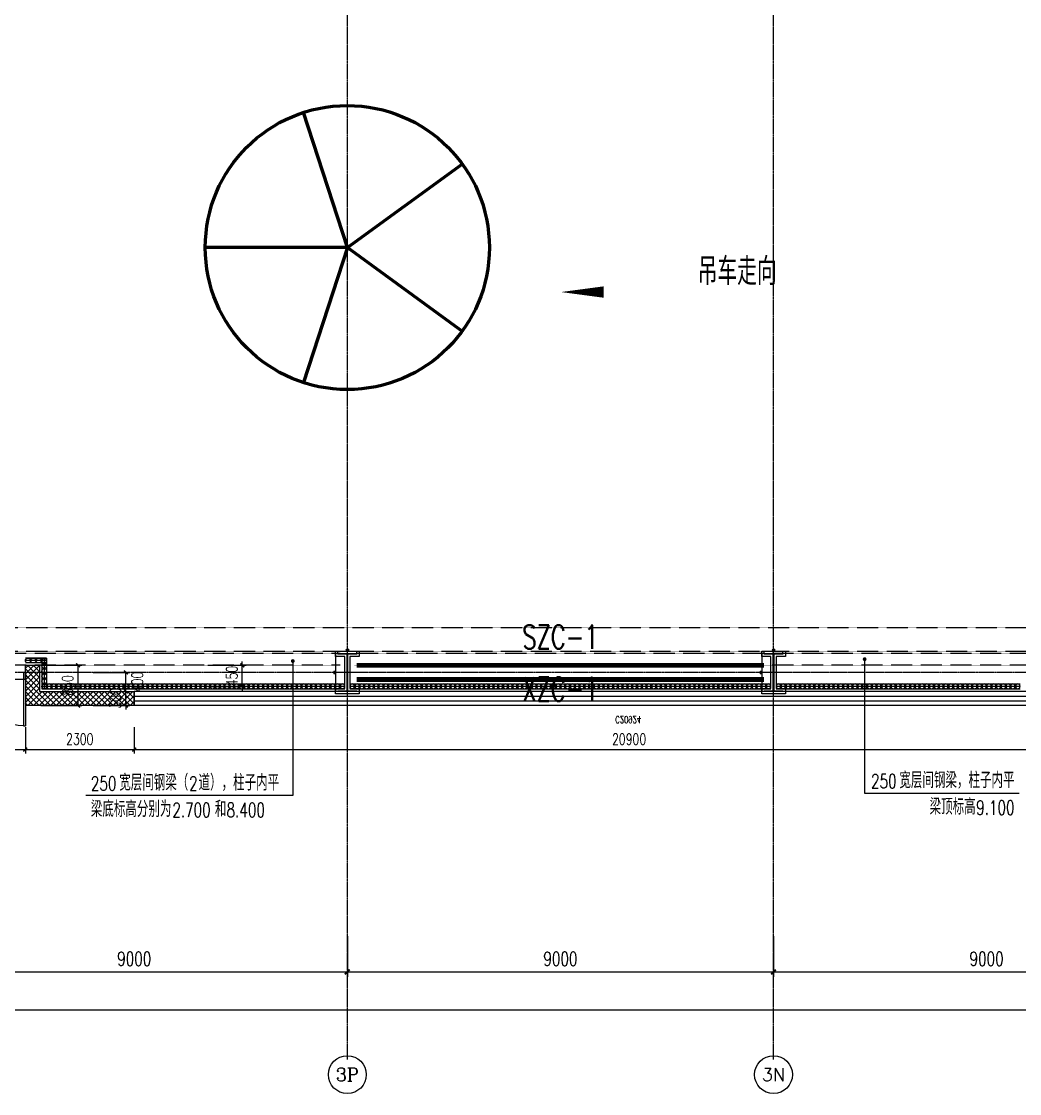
# Model space of a CAD drawing. Extents: x -954573 to 446329, y 489853 to 1226784.
# Drawn here: x -252736 to -231658, y 540024 to 562671 of the extents above; entities that cross this region are included whole.
import ezdxf
from ezdxf.enums import TextEntityAlignment as Align

# ---------------------------------------------------------------- set-up
doc = ezdxf.new("R2010")
doc.units = 0
doc.header["$LTSCALE"] = 10
doc.header["$MEASUREMENT"] = 0
for name, pattern in [('10平面$0$CENTER', [2, 1.25, -0.25, 0.25, -0.25]), ('10平面$0$DOTE', [2.4200000000000004, 2, -0.2, 0.02, -0.2]), ('10平面$1$DASH', [0.35, 0.25, -0.1])]:
    doc.linetypes.add(name, pattern=pattern)
doc.layers.get('Defpoints').update_dxf_attribs({"color": 210})
for name, color, linetype in [('10平面$0$10平面$0$WINDOW', 8, 'Continuous'), ('10平面$0$A-AXIS-D', 8, 'Continuous'), ('10平面$0$A-AXIS-DOTE', 8, '10平面$0$DOTE'), ('10平面$0$A-AXIS-DP', 8, 'Continuous'), ('10平面$0$A-AXIS-SYMB', 8, 'Continuous'), ('10平面$0$A-HATCH-2', 8, 'Continuous'), ('10平面$0$A-HRAIL', 8, 'Continuous'), ('10平面$0$A-LIN-V', 8, 'Continuous'), ('10平面$0$A-SFCE', 8, 'Continuous'), ('10平面$0$A-WINDOW', 8, 'Continuous'), ('10平面$0$AS-COLN', 8, 'Continuous'), ('10平面$0$AS-WALL', 8, 'Continuous'), ('10平面$0$DIM_SYMB', 8, 'Continuous'), ('10平面$0$PUB_HATCH', 8, 'Continuous'), ('10平面$0$PUB_TEXT', 8, 'Continuous'), ('10平面$0$建-窗', 8, 'Continuous'), ('10平面$0$建-箭头', 8, 'Continuous'), ('10平面$0$建-门窗编号', 8, 'Continuous'), ('A-LIN-V', 9, 'Continuous')]:
    doc.layers.add(name, color=color, linetype=linetype)
doc.layers.add('10平面$0$THIN', color=7, linetype='Continuous', lineweight=0)
doc.layers.add('10平面$0$柱间支撑', color=6, linetype='10平面$0$CENTER', lineweight=0)
doc.styles.add('10平面$0$_TCH_AXIS', font='COMPLEX', dxfattribs={"bigfont": 'GBCBIG'})
doc.styles.add('10平面$0$_TCH_DIM', font='SIMPLEX', dxfattribs={"bigfont": 'GBCBIG'})
doc.styles.add('10平面$0$_TCH_DIM_T3', font='SIMPLEX', dxfattribs={"width": 0.7058823529411765, "bigfont": 'GBCBIG'})
doc.styles.add('10平面$0$A-STANDARD', font='SIMPLEX', dxfattribs={"bigfont": 'GBCBIG'})
doc.styles.add('10平面$0$A-WIN-LABEL', font='SIMPLEX', dxfattribs={"bigfont": 'GBCBIG'})
doc.styles.add('10平面$0$TSSD_Rein', font='tj-romans1.shx', dxfattribs={"width": 0.7, "bigfont": 'tj-hztxt.shx'})
doc.dimstyles.new('10平面$0$_TCH_ARCH&&10', dxfattribs={"dimtxt": 29.75, "dimasz": 10, "dimexe": 10, "dimexo": 10, "dimgap": 12.625, "dimtad": 1, "dimdec": 0, "dimzin": 0, "dimdsep": 46, "dimtxsty": '10平面$0$_TCH_DIM_T3', "dimblk": '10平面$0$_ArchTick', "dimcen": 0.09, "dimclrt": 7, "dimazin": 2, "dimtfac": 1, "dimtdec": 0, "dimtix": 1, "dimtmove": 2, "dimatfit": 3, "dimfxl": 0, "dimtolj": 1, "dimtzin": 0, "dimarcsym": 0})
doc.dimstyles.new('10平面$0$_TCH_ARCH&&100', dxfattribs={"dimtxt": 297.5, "dimasz": 100, "dimexe": 100, "dimexo": 100, "dimgap": 126.25, "dimtad": 1, "dimdec": 0, "dimzin": 0, "dimdsep": 46, "dimtxsty": '10平面$0$_TCH_DIM_T3', "dimblk": '10平面$0$_ArchTick', "dimcen": 0.09, "dimclrt": 7, "dimazin": 2, "dimtfac": 1, "dimtdec": 0, "dimtix": 1, "dimtmove": 2, "dimatfit": 3, "dimfxl": 0, "dimtolj": 1, "dimtzin": 0, "dimarcsym": 0})
doc.dimstyles.new('10平面$0$_TCH_ARCH&&80', dxfattribs={"dimtxt": 238, "dimasz": 80, "dimexe": 80, "dimexo": 80, "dimgap": 101, "dimtad": 1, "dimdec": 0, "dimzin": 0, "dimdsep": 46, "dimtxsty": '10平面$0$_TCH_DIM_T3', "dimblk": '10平面$0$_ArchTick', "dimcen": 0.09, "dimclrt": 7, "dimazin": 2, "dimtfac": 1, "dimtdec": 0, "dimtix": 1, "dimtmove": 2, "dimatfit": 3, "dimfxl": 0, "dimtolj": 1, "dimtzin": 0, "dimarcsym": 0})
pattern_1 = [(45, (60, 0), (-60.000060993344, 60.000060993344), []), (135, (60, 0), (-60.000060993344, -60.00006099334399), [])]

# ---------------------------------------------------------------- blocks, each defined once
blk = doc.blocks.new('10平面$0$_ArchTick')
at = {"color": 0, "linetype": 'ByBlock', "const_width": 0.4}
blk.add_lwpolyline([(-0.5, -0.5), (0.5, 0.5)], dxfattribs=at)
blk = doc.blocks.new('*D2947')
at = {"layer": '10平面$0$A-AXIS-D', "color": 0, "lineweight": -2}
for p, q in [((-34117.7996747315, -261469.7757808869), (-34117.7996747315, -262327.7851393601)), ((-25117.79967473133, -261469.7757808869), (-25117.79967473133, -262327.7851393601)), ((-34117.7996747315, -262227.7851393601), (-25117.79967473133, -262227.7851393601))]:
    blk.add_line(p, q, dxfattribs=at)
at = {"layer": 'Defpoints', "color": 0}
for p in [(-34117.7996747315, -261369.7757808869), (-25117.79967473133, -261369.7757808869), (-25117.79967473133, -262227.7851393601)]:
    blk.add_point(p, dxfattribs=at)
at = {"layer": '10平面$0$A-AXIS-D', "color": 0, "lineweight": -2, "xscale": 100, "yscale": 100, "zscale": 100, "rotation": 180}
blk.add_blockref('10平面$0$_ArchTick', (-34117.7996747315, -262227.7851393601), dxfattribs=at)
at = {"layer": '10平面$0$A-AXIS-D', "color": 0, "lineweight": -2, "xscale": 100, "yscale": 100, "zscale": 100}
blk.add_blockref('10平面$0$_ArchTick', (-25117.79967473133, -262227.7851393601), dxfattribs=at)
at = {"layer": '10平面$0$A-AXIS-D', "color": 7, "insert": (-29617.79967473142, -261952.7851393601), "char_height": 297.5, "attachment_point": 5, "style": '10平面$0$_TCH_DIM_T3'}
blk.add_mtext('\\A1;9000', dxfattribs=at)
blk = doc.blocks.new('*D2948')
at = {"layer": '10平面$0$A-AXIS-D', "color": 0, "lineweight": -2}
for p, q in [((-25117.79967473133, -261469.7757808869), (-25117.79967473133, -262327.7851393601)), ((-16117.79967473136, -261469.7757808869), (-16117.79967473136, -262327.7851393601)), ((-25117.79967473133, -262227.7851393601), (-16117.79967473136, -262227.7851393601))]:
    blk.add_line(p, q, dxfattribs=at)
at = {"layer": 'Defpoints', "color": 0}
for p in [(-25117.79967473133, -261369.7757808869), (-16117.79967473136, -261369.7757808869), (-16117.79967473136, -262227.7851393601)]:
    blk.add_point(p, dxfattribs=at)
at = {"layer": '10平面$0$A-AXIS-D', "color": 0, "lineweight": -2, "xscale": 100, "yscale": 100, "zscale": 100, "rotation": 180}
blk.add_blockref('10平面$0$_ArchTick', (-25117.79967473133, -262227.7851393601), dxfattribs=at)
at = {"layer": '10平面$0$A-AXIS-D', "color": 0, "lineweight": -2, "xscale": 100, "yscale": 100, "zscale": 100}
blk.add_blockref('10平面$0$_ArchTick', (-16117.79967473136, -262227.7851393601), dxfattribs=at)
at = {"layer": '10平面$0$A-AXIS-D', "color": 7, "insert": (-20617.79967473134, -261952.7851393601), "char_height": 297.5, "attachment_point": 5, "style": '10平面$0$_TCH_DIM_T3'}
blk.add_mtext('\\A1;9000', dxfattribs=at)
blk = doc.blocks.new('*D2949')
at = {"layer": '10平面$0$A-AXIS-D', "color": 0, "lineweight": -2}
for p, q in [((-16117.79967473136, -261469.7757808869), (-16117.79967473136, -262327.7851393601)), ((-7117.79967473133, -261469.7757808869), (-7117.79967473133, -262327.7851393601)), ((-16117.79967473136, -262227.7851393601), (-7117.79967473133, -262227.7851393601))]:
    blk.add_line(p, q, dxfattribs=at)
at = {"layer": 'Defpoints', "color": 0}
for p in [(-16117.79967473136, -261369.7757808869), (-7117.79967473133, -261369.7757808869), (-7117.79967473133, -262227.7851393601)]:
    blk.add_point(p, dxfattribs=at)
at = {"layer": '10平面$0$A-AXIS-D', "color": 0, "lineweight": -2, "xscale": 100, "yscale": 100, "zscale": 100, "rotation": 180}
blk.add_blockref('10平面$0$_ArchTick', (-16117.79967473136, -262227.7851393601), dxfattribs=at)
at = {"layer": '10平面$0$A-AXIS-D', "color": 0, "lineweight": -2, "xscale": 100, "yscale": 100, "zscale": 100}
blk.add_blockref('10平面$0$_ArchTick', (-7117.79967473133, -262227.7851393601), dxfattribs=at)
at = {"layer": '10平面$0$A-AXIS-D', "color": 7, "insert": (-11617.79967473134, -261952.7851393601), "char_height": 297.5, "attachment_point": 5, "style": '10平面$0$_TCH_DIM_T3'}
blk.add_mtext('\\A1;9000', dxfattribs=at)
blk = doc.blocks.new('*D3086')
at = {"layer": '10平面$0$A-AXIS-D', "color": 0, "lineweight": -2}
for p, q in [((-93017.79967501259, -261569.7757808869), (-93017.79967501259, -263127.7851393601)), ((92682.2003173939, -261569.7757808869), (92682.2003173939, -263127.7851393601)), ((-93017.79967501259, -263027.7851393601), (92682.2003173939, -263027.7851393601))]:
    blk.add_line(p, q, dxfattribs=at)
at = {"layer": 'Defpoints', "color": 0}
for p in [(-93017.79967501259, -261469.7757808869), (92682.2003173939, -261469.7757808869), (92682.2003173939, -263027.7851393601)]:
    blk.add_point(p, dxfattribs=at)
at = {"layer": '10平面$0$A-AXIS-D', "color": 0, "lineweight": -2, "xscale": 100, "yscale": 100, "zscale": 100, "rotation": 180}
blk.add_blockref('10平面$0$_ArchTick', (-93017.79967501259, -263027.7851393601), dxfattribs=at)
at = {"layer": '10平面$0$A-AXIS-D', "color": 0, "lineweight": -2, "xscale": 100, "yscale": 100, "zscale": 100}
blk.add_blockref('10平面$0$_ArchTick', (92682.2003173939, -263027.7851393601), dxfattribs=at)
at = {"layer": '10平面$0$A-AXIS-D', "color": 7, "insert": (-167.7996788093442, -262752.7851393601), "char_height": 297.5, "attachment_point": 5, "style": '10平面$0$_TCH_DIM_T3'}
blk.add_mtext('\\A1;185700', dxfattribs=at)
blk = doc.blocks.new('10平面$0$WINDOW2DLIB$DYNSTYLE$00000005')
at = {"color": 0}
for points in [[(-0.4999999999999964, 0.5000000000000142), (-0.4999999999999964, -0.4999999999999858)], [(-0.4999999999999964, 0.5000000000000142), (0.5000000000000036, 0.5000000000000142)], [(0.5000000000000036, -0.4999999999999858), (0.5000000000000036, 0.5000000000000142)], [(0.5000000000000036, 0.1666666666666714), (-0.4999999999999964, 0.1666666666666714)], [(0.5000000000000036, -0.1666666666666572), (-0.4999999999999964, -0.1666666666666572)], [(-0.4999999999999964, -0.4999999999999858), (0.5000000000000036, -0.4999999999999858)]]:
    blk.add_lwpolyline(points, dxfattribs=at)
blk = doc.blocks.new('10平面$0$DOOR2DLIB$SYSLIB$00000123')
at = {"color": 0}
for p, q in [((0.4750000000000032, -0.001447885298549778), (0.4750000000000032, 0.7521225008925327)), ((0.4750000000000032, 0.7521225008925327), (0.5000000000000036, 0.7521225008925363)), ((0.5000000000000036, -0.001447885298549778), (0.5000000000000036, 0.7521225008925363)), ((-0.4999999999999982, -3.552713678800501e-15), (-0.5, 0.252035990386009)), ((-0.4750000000000014, 0.252035990386009), (-0.5, 0.252035990386009)), ((-0.4749999999999996, -3.552713678800501e-15), (-0.4750000000000014, 0.252035990386009)), ((-0.4749999999999996, -3.552713678800501e-15), (-0.4999999999999947, -3.552713678800501e-15)), ((0.4750000000000032, -0.001447885298549778), (0.4999999999999929, -0.001447885298549778))]:
    blk.add_line(p, q, dxfattribs=at)
for centre, radius, start, end in [((0.5046168020419071, -0.001920809357812914), 0.7546247204382253, 92.24926861260724, 179.7237749158362), ((-0.5007908120542499, 0.002572563917482285), 0.2507930763238999, 359.7898704778746, 84.09743784757413)]:
    blk.add_arc(centre, radius, start, end, dxfattribs=at)
blk = doc.blocks.new('10平面$0$42343243')
at = {"layer": '10平面$0$PUB_HATCH'}
h = blk.add_hatch(dxfattribs=at)
h.set_pattern_fill('多孔材料', color=256, scale=30, style=0)
h.set_pattern_definition(pattern_1)
h.paths.add_polyline_path([(-252354.184572607, 1222869.999996479), (-250354.1845319408, 1222869.999996461), (-250354.1845319381, 1223169.999996462), (-252654.1845725779, 1223169.999996482)])
h = blk.add_hatch(dxfattribs=at)
h.set_pattern_fill('多孔材料', color=256, scale=30, style=0)
h.set_pattern_definition(pattern_1)
h.paths.add_polyline_path([(-252654.1845728225, 1222620.000000538), (-252354.1845728516, 1222320.000000532), (-252354.184572607, 1222869.999996479), (-252654.1845725779, 1223169.999996482)])
h = blk.add_hatch(dxfattribs=at)
h.set_pattern_fill('多孔材料', color=256, scale=30, style=0)
h.set_pattern_definition(pattern_1)
h.paths.add_polyline_path([(-252654.1845728225, 1222620.000000538), (-252654.1845728733, 1222320.000000554), (-252354.1845728516, 1222320.000000532)])
at = {"layer": '10平面$0$10平面$0$WINDOW'}
blk.add_line((-252654.184572837, 1222620.000000537), (-254154.184572837, 1222620.000000538), dxfattribs=at)
at = {"layer": '10平面$0$AS-WALL'}
for p, q in [((-250354.1845319381, 1223169.999996462), (-252654.1845725779, 1223169.999996482)), ((-252654.1845728225, 1222620.000000538), (-252654.1845725779, 1223169.999996482)), ((-250354.1845319408, 1222869.999996461), (-250354.1845319381, 1223169.999996462)), ((-252354.184572607, 1222869.999996479), (-250354.1845319408, 1222869.999996461)), ((-252354.1845728516, 1222320.000000532), (-252354.184572607, 1222869.999996479)), ((-252654.1845728225, 1222620.000000538), (-252654.1845728733, 1222320.000000554)), ((-252654.1845728733, 1222320.000000554), (-252354.1845728516, 1222320.000000532))]:
    blk.add_line(p, q, dxfattribs=at)
at = {"layer": '10平面$0$10平面$0$WINDOW', "xscale": -1500, "yscale": -1500, "zscale": 300, "rotation": 179.9999999999555}
blk.add_blockref('10平面$0$DOOR2DLIB$SYSLIB$00000123', (-253404.1845728371, 1222470.000000538), dxfattribs=at)
at = {"layer": '10平面$0$建-窗'}
ref = blk.add_blockref('10平面$0$WINDOW2DLIB$DYNSTYLE$00000005', (-239904.1845319297, 1223019.999996368), dxfattribs=dict(at, xscale=-20900, yscale=-300, zscale=300, rotation=359.9999999994902))
ref.add_attrib('A', 'C20924', (-240194.1845319295, 1223392.83485596), dxfattribs={"layer": '10平面$0$建-门窗编号', "height": 148.75, "style": '10平面$0$A-WIN-LABEL', "width": 0.7058823529411765})
blk = doc.blocks.new('*D3400')
at = {"layer": '10平面$0$A-AXIS-DP', "color": 0, "lineweight": -2}
for p, q in [((-248799.9999999999, 549069.99921208), (-247991.9999981404, 549069.99921208)), ((-248071.9999981404, 549069.99921208), (-248071.9999981404, 549149.99921208)), ((-248071.9999981404, 548619.9996041321), (-248071.9999981404, 549069.99921208)), ((-248799.9999999998, 548619.9996041321), (-247991.9999981404, 548619.9996041321)), ((-248071.9999981404, 548619.9996041321), (-248071.9999981404, 548539.9996041321))]:
    blk.add_line(p, q, dxfattribs=at)
at = {"layer": 'Defpoints', "color": 0}
for p in [(-248879.9999999999, 549069.99921208), (-248071.9999981404, 549069.99921208), (-248879.9999999998, 548619.9996041321)]:
    blk.add_point(p, dxfattribs=at)
at = {"layer": '10平面$0$A-AXIS-DP', "color": 0, "lineweight": -2, "xscale": 80, "yscale": 80, "zscale": 80}
for p, rotation in [((-248071.9999981404, 549069.99921208), 270), ((-248071.9999981404, 548619.9996041321), 90)]:
    blk.add_blockref('10平面$0$_ArchTick', p, dxfattribs=dict(at, rotation=rotation))
at = {"layer": '10平面$0$A-AXIS-DP', "color": 7, "insert": (-248291.9999981402, 548844.999408106), "char_height": 238, "attachment_point": 5, "rotation": 90, "style": '10平面$0$_TCH_DIM_T3'}
blk.add_mtext('\\A1;450', dxfattribs=at)
blk = doc.blocks.new('10平面$0$4324324')
at = {"layer": '10平面$0$A-HATCH-2', "linetype": '10平面$1$DASH'}
for p, q in [((-312854.1845319087, 549869.9999961827), (-138054.1845319089, 549869.9999961827)), ((-312854.1845319087, 549369.9999961827), (-138054.1845319089, 549369.9999961827))]:
    blk.add_line(p, q, dxfattribs=at)
blk = doc.blocks.new('10平面$0$w4324324')
at = {"layer": '10平面$0$A-HATCH-2', "lineweight": 60}
for p, q in [((-1694760.399681418, 683604.9999961873), (-1694760.399681418, 686604.9999961873)), ((-1694760.399681418, 683604.9999961875), (-1697613.569230303, 684532.0509793123)), ((-1694760.399681418, 683604.9999961873), (-1691907.230132533, 684532.0509793122)), ((-1694760.399681418, 683604.9999961874), (-1696523.755438295, 681177.9490130626)), ((-1694760.399681418, 683604.9999961874), (-1692997.043924541, 681177.9490130625))]:
    blk.add_line(p, q, dxfattribs=at)
blk.add_circle((-1694760.399681418, 683604.9999961873), 3000, dxfattribs=at)
blk = doc.blocks.new('10平面$0$342343')
at = {"layer": '10平面$0$A-LIN-V'}
blk.add_blockref('10平面$0$w4324324', (1030710.399681424, 45555.66762051487), dxfattribs=at)
blk = doc.blocks.new('*D3408')
at = {"layer": '10平面$0$A-AXIS-DP', "color": 0, "lineweight": -2}
for p, q in [((-165054.1845319085, 621029.9999961833), (-165054.1845319085, 621078.7499961833)), ((-165054.1845319085, 621068.7499961833), (-164654.1845319085, 621068.7499961833)), ((-164654.1845319085, 621029.9999961833), (-164654.1845319085, 621078.7499961833))]:
    blk.add_line(p, q, dxfattribs=at)
at = {"layer": 'Defpoints', "color": 0}
for p in [(-165054.1845319085, 621019.9999961833), (-164654.1845319085, 621068.7499961833), (-164654.1845319085, 621019.9999961833)]:
    blk.add_point(p, dxfattribs=at)
at = {"layer": '10平面$0$A-AXIS-DP', "color": 0, "lineweight": -2, "xscale": 10, "yscale": 10, "zscale": 10, "rotation": 180}
blk.add_blockref('10平面$0$_ArchTick', (-165054.1845319085, 621068.7499961833), dxfattribs=at)
at = {"layer": '10平面$0$A-AXIS-DP', "color": 0, "lineweight": -2, "xscale": 10, "yscale": 10, "zscale": 10}
blk.add_blockref('10平面$0$_ArchTick', (-164654.1845319085, 621068.7499961833), dxfattribs=at)
at = {"layer": '10平面$0$A-AXIS-DP', "color": 7, "insert": (-164854.1845319085, 621096.2499961833), "char_height": 29.75, "attachment_point": 5, "style": '10平面$0$_TCH_DIM_T3'}
blk.add_mtext('\\A1;400', dxfattribs=at)
blk = doc.blocks.new('*D3409')
at = {"layer": '10平面$0$A-AXIS-DP', "color": 0, "lineweight": -2}
for p, q in [((-165064.1845319085, 621019.9999961836), (-165105.4345319085, 621019.9999961836)), ((-165095.4345319085, 620219.9999961836), (-165095.4345319085, 621019.9999961836)), ((-165064.1845319085, 620219.9999961836), (-165105.4345319085, 620219.9999961836))]:
    blk.add_line(p, q, dxfattribs=at)
at = {"layer": 'Defpoints', "color": 0}
for p in [(-165095.4345319085, 621019.9999961836), (-165054.1845319085, 621019.9999961836), (-165054.1845319085, 620219.9999961836)]:
    blk.add_point(p, dxfattribs=at)
at = {"layer": '10平面$0$A-AXIS-DP', "color": 0, "lineweight": -2, "xscale": 10, "yscale": 10, "zscale": 10}
for p, rotation in [((-165095.4345319085, 621019.9999961836), 90), ((-165095.4345319085, 620219.9999961836), 270)]:
    blk.add_blockref('10平面$0$_ArchTick', p, dxfattribs=dict(at, rotation=rotation))
at = {"layer": '10平面$0$A-AXIS-DP', "color": 7, "insert": (-165122.9345319083, 620619.9999961834), "char_height": 29.75, "attachment_point": 5, "rotation": 90, "style": '10平面$0$_TCH_DIM_T3'}
blk.add_mtext('\\A1;800', dxfattribs=at)
blk = doc.blocks.new('10平面$0$23124232432')
at = {"layer": '10平面$0$柱间支撑', "const_width": 100}
for points in [[(-237054.1845319089, 549069.9999961827), (-245654.1845319089, 549069.9999961827)], [(-237054.1845319089, 548769.9999961827), (-245654.1845319089, 548769.9999961827)]]:
    blk.add_lwpolyline(points, dxfattribs=at)
at = {"layer": '10平面$0$THIN', "style": '10平面$0$TSSD_Rein', "width": 0.7}
for s, p in [('SZC-1', (-241354.1845319089, 549269.9999961827)), ('XZC-1', (-241354.1845319089, 548166.1538423366))]:
    blk.add_text(s, height=500, dxfattribs=at).set_placement(p, align=Align.BOTTOM_CENTER)
blk = doc.blocks.new('10平面$0$99平面图例外参$0$$LinePat$圆环')
for points in [[(3.637978807091713e-12, 150.0000000000018), (300.0000000000036, 150.0000000000018)], [(3.637978807091713e-12, 1.818989403545856e-12), (300.0000000000036, 1.818989403545856e-12)], [(3.637978807091713e-12, -149.9999999999982), (300.0000000000036, -149.9999999999982)]]:
    blk.add_lwpolyline(points)
at = {"color": 0}
blk.add_circle((150.0000000000036, 1.818989403545856e-12), 150, dxfattribs=at)
blk = doc.blocks.new('10平面$0$34242343243')
at = {"layer": '10平面$0$A-HRAIL', "yscale": 0.3333333333333333, "zscale": 0.3333333333333333}
for p, xscale, rotation in [((-252541.6845727628, 549170.051970265), 0.3749999999076196, 180), ((-252429.1845727906, 549170.051970265), 0.3749999999076196, 180), ((-252316.6845728183, 549170.051970265), 0.3749999999076196, 180), ((-252204.184572846, 549170.051970265), 0.3749999999076196, 180), ((-252254.1845728114, 549220.0519702322), 0.3611111227129974, 270), ((-252254.1845728114, 549111.7186334182), 0.3611111227129974, 270), ((-252254.1845728114, 549003.3852966044), 0.3611111227129974, 270), ((-252254.1845728114, 548895.0519597905), 0.3611111227129974, 270), ((-252254.1845728114, 548786.7186229766), 0.3611111227129974, 270), ((-252254.1845728114, 548678.3852861626), 0.3611111227129974, 270), ((-252304.1845728116, 548626.0519823265), -0.3384127419231498, 179.9999999997967), ((-252202.6607502346, 548626.0519823262), -0.3384127419231498, 179.9999999997967), ((-252101.1369276577, 548626.0519823259), -0.3384127419231498, 179.9999999997967), ((-251999.6131050807, 548626.0519823255), -0.3384127419231498, 179.9999999997967), ((-251898.0892825038, 548626.0519823252), -0.3384127419231498, 179.9999999997967), ((-251796.5654599268, 548626.0519823248), -0.3384127419231498, 179.9999999997967), ((-251695.0416373499, 548626.0519823243), -0.3384127419231498, 179.9999999997967), ((-251593.5178147729, 548626.051982324), -0.3384127419231498, 179.9999999997967), ((-251491.993992196, 548626.0519823236), -0.3384127419231498, 179.9999999997967), ((-251390.470169619, 548626.0519823233), -0.3384127419231498, 179.9999999997967), ((-251288.9463470421, 548626.0519823229), -0.3384127419231498, 179.9999999997967), ((-251187.4225244652, 548626.0519823226), -0.3384127419231498, 179.9999999997967), ((-251085.8987018882, 548626.0519823222), -0.3384127419231498, 179.9999999997967), ((-250984.3748793113, 548626.0519823219), -0.3384127419231498, 179.9999999997967), ((-250882.8510567343, 548626.0519823215), -0.3384127419231498, 179.9999999997967), ((-250781.3272341574, 548626.0519823212), -0.3384127419231498, 179.9999999997967), ((-250679.8034115804, 548626.0519823207), -0.3384127419231498, 179.9999999997967), ((-250578.2795890035, 548626.0519823204), -0.3384127419231498, 179.9999999997967), ((-250476.7557664266, 548626.05198232), -0.3384127419231498, 179.9999999997967), ((-250375.2319438496, 548626.0519823197), -0.3384127419231498, 179.9999999997967), ((-250273.7081212726, 548626.0519823193), -0.3384127419231498, 179.9999999997967), ((-250172.1842986957, 548626.051982319), -0.3384127419231498, 179.9999999997967), ((-250070.6604761188, 548626.0519823186), -0.3384127419231498, 179.9999999997967), ((-249969.1366535418, 548626.0519823183), -0.3384127419231498, 179.9999999997967), ((-249867.6128309649, 548626.0519823179), -0.3384127419231498, 179.9999999997967), ((-249766.0890083879, 548626.0519823176), -0.3384127419231498, 179.9999999997967), ((-249664.565185811, 548626.0519823172), -0.3384127419231498, 179.9999999997967), ((-249563.041363234, 548626.0519823168), -0.3384127419231498, 179.9999999997967), ((-249461.5175406571, 548626.0519823164), -0.3384127419231498, 179.9999999997967), ((-249359.9937180802, 548626.0519823161), -0.3384127419231498, 179.9999999997967), ((-249258.4698955032, 548626.0519823157), -0.3384127419231498, 179.9999999997967), ((-249156.9460729263, 548626.0519823154), -0.3384127419231498, 179.9999999997967), ((-249055.4222503493, 548626.051982315), -0.3384127419231498, 179.9999999997967), ((-248953.8984277724, 548626.0519823147), -0.3384127419231498, 179.9999999997967), ((-248852.3746051954, 548626.0519823143), -0.3384127419231498, 179.9999999997967), ((-248750.8507826185, 548626.051982314), -0.3384127419231498, 179.9999999997967), ((-248649.3269600415, 548626.0519823136), -0.3384127419231498, 179.9999999997967), ((-248547.8031374646, 548626.0519823132), -0.3384127419231498, 179.9999999997967), ((-248446.2793148877, 548626.0519823128), -0.3384127419231498, 179.9999999997967), ((-248344.7554923107, 548626.0519823125), -0.3384127419231498, 179.9999999997967), ((-248243.2316697338, 548626.0519823121), -0.3384127419231498, 179.9999999997967), ((-248141.7078471568, 548626.0519823118), -0.3384127419231498, 179.9999999997967), ((-248040.1840245799, 548626.0519823114), -0.3384127419231498, 179.9999999997967), ((-247938.6602020029, 548626.0519823111), -0.3384127419231498, 179.9999999997967), ((-247837.136379426, 548626.0519823107), -0.3384127419231498, 179.9999999997967), ((-247735.612556849, 548626.0519823104), -0.3384127419231498, 179.9999999997967), ((-247634.0887342721, 548626.05198231), -0.3384127419231498, 179.9999999997967), ((-247532.5649116951, 548626.0519823097), -0.3384127419231498, 179.9999999997967), ((-247431.0410891182, 548626.0519823092), -0.3384127419231498, 179.9999999997967), ((-247329.5172665413, 548626.0519823089), -0.3384127419231498, 179.9999999997967), ((-247227.9934439643, 548626.0519823085), -0.3384127419231498, 179.9999999997967), ((-247126.4696213874, 548626.0519823082), -0.3384127419231498, 179.9999999997967), ((-247024.9457988104, 548626.0519823078), -0.3384127419231498, 179.9999999997967), ((-246923.4219762335, 548626.0519823075), -0.3384127419231498, 179.9999999997967), ((-246821.8981536565, 548626.0519823071), -0.3384127419231498, 179.9999999997967), ((-246720.3743310796, 548626.0519823068), -0.3384127419231498, 179.9999999997967), ((-246618.8505085027, 548626.0519823064), -0.3384127419231498, 179.9999999997967), ((-246517.3266859257, 548626.0519823061), -0.3384127419231498, 179.9999999997967), ((-246415.8028633487, 548626.0519823056), -0.3384127419231498, 179.9999999997967), ((-246314.2790407718, 548626.0519823052), -0.3384127419231498, 179.9999999997967), ((-246212.7552181949, 548626.0519823049), -0.3384127419231498, 179.9999999997967), ((-246111.2313956179, 548626.0519823045), -0.3384127419231498, 179.9999999997967), ((-246009.707573041, 548626.0519823042), -0.3384127419231498, 179.9999999997967), ((-245800.183750464, 548626.0519823034), -0.3368181818181818, 179.9999999997967), ((-245699.1382959186, 548626.051982303), -0.3368181818181818, 179.9999999997967), ((-245598.0928413731, 548626.0519823027), -0.3368181818181818, 179.9999999997967), ((-245497.0473868277, 548626.0519823023), -0.3368181818181818, 179.9999999997967), ((-245396.0019322822, 548626.051982302), -0.3368181818181818, 179.9999999997967), ((-245294.9564777368, 548626.0519823016), -0.3368181818181818, 179.9999999997967), ((-245193.9110231913, 548626.0519823013), -0.3368181818181818, 179.9999999997967), ((-245092.8655686459, 548626.0519823008), -0.3368181818181818, 179.9999999997967), ((-244991.8201141004, 548626.0519823005), -0.3368181818181818, 179.9999999997967), ((-244890.7746595549, 548626.0519823001), -0.3368181818181818, 179.9999999997967), ((-244789.7292050095, 548626.0519822998), -0.3368181818181818, 179.9999999997967), ((-244688.683750464, 548626.0519822994), -0.3368181818181818, 179.9999999997967), ((-244587.6382959186, 548626.0519822991), -0.3368181818181818, 179.9999999997967), ((-244486.5928413731, 548626.0519822987), -0.3368181818181818, 179.9999999997967), ((-244385.5473868277, 548626.0519822984), -0.3368181818181818, 179.9999999997967), ((-244284.5019322822, 548626.051982298), -0.3368181818181818, 179.9999999997967), ((-244183.4564777368, 548626.0519822977), -0.3368181818181818, 179.9999999997967), ((-244082.4110231913, 548626.0519822973), -0.3368181818181818, 179.9999999997967), ((-243981.3655686459, 548626.051982297), -0.3368181818181818, 179.9999999997967), ((-243880.3201141004, 548626.0519822965), -0.3368181818181818, 179.9999999997967), ((-243779.2746595549, 548626.0519822962), -0.3368181818181818, 179.9999999997967), ((-243678.2292050095, 548626.0519822958), -0.3368181818181818, 179.9999999997967), ((-243577.183750464, 548626.0519822955), -0.3368181818181818, 179.9999999997967), ((-243476.1382959186, 548626.0519822951), -0.3368181818181818, 179.9999999997967), ((-243375.0928413731, 548626.0519822948), -0.3368181818181818, 179.9999999997967), ((-243274.0473868277, 548626.0519822944), -0.3368181818181818, 179.9999999997967), ((-243173.0019322822, 548626.0519822941), -0.3368181818181818, 179.9999999997967), ((-243071.9564777368, 548626.0519822937), -0.3368181818181818, 179.9999999997967), ((-242970.9110231913, 548626.0519822934), -0.3368181818181818, 179.9999999997967), ((-242869.8655686459, 548626.051982293), -0.3368181818181818, 179.9999999997967), ((-242768.8201141004, 548626.0519822927), -0.3368181818181818, 179.9999999997967), ((-242667.7746595549, 548626.0519822923), -0.3368181818181818, 179.9999999997967), ((-242566.7292050095, 548626.0519822919), -0.3368181818181818, 179.9999999997967), ((-242465.683750464, 548626.0519822915), -0.3368181818181818, 179.9999999997967), ((-242364.6382959186, 548626.0519822912), -0.3368181818181818, 179.9999999997967), ((-242263.5928413731, 548626.0519822908), -0.3368181818181818, 179.9999999997967), ((-242162.5473868277, 548626.0519822905), -0.3368181818181818, 179.9999999997967), ((-242061.5019322822, 548626.0519822901), -0.3368181818181818, 179.9999999997967), ((-241960.4564777368, 548626.0519822898), -0.3368181818181818, 179.9999999997967), ((-241859.4110231913, 548626.0519822894), -0.3368181818181818, 179.9999999997967), ((-241758.3655686459, 548626.0519822891), -0.3368181818181818, 179.9999999997967), ((-241657.3201141004, 548626.0519822887), -0.3368181818181818, 179.9999999997967), ((-241556.2746595549, 548626.0519822884), -0.3368181818181818, 179.9999999997967), ((-241455.2292050095, 548626.051982288), -0.3368181818181818, 179.9999999997967), ((-241354.183750464, 548626.0519822876), -0.3368181818181818, 179.9999999997967), ((-241253.1382959186, 548626.0519822872), -0.3368181818181818, 179.9999999997967), ((-241152.0928413731, 548626.0519822869), -0.3368181818181818, 179.9999999997967), ((-241051.0473868277, 548626.0519822865), -0.3368181818181818, 179.9999999997967), ((-240950.0019322822, 548626.0519822862), -0.3368181818181818, 179.9999999997967), ((-240848.9564777368, 548626.0519822858), -0.3368181818181818, 179.9999999997967), ((-240747.9110231913, 548626.0519822855), -0.3368181818181818, 179.9999999997967), ((-240646.8655686459, 548626.0519822851), -0.3368181818181818, 179.9999999997967), ((-240545.8201141004, 548626.0519822848), -0.3368181818181818, 179.9999999997967), ((-240444.7746595549, 548626.0519822844), -0.3368181818181818, 179.9999999997967), ((-240343.7292050095, 548626.051982284), -0.3368181818181818, 179.9999999997967), ((-240242.683750464, 548626.0519822837), -0.3368181818181818, 179.9999999997967), ((-240141.6382959186, 548626.0519822834), -0.3368181818181818, 179.9999999997967), ((-240040.5928413731, 548626.0519822829), -0.3368181818181818, 179.9999999997967), ((-239939.5473868277, 548626.0519822825), -0.3368181818181818, 179.9999999997967), ((-239838.5019322822, 548626.0519822822), -0.3368181818181818, 179.9999999997967), ((-239737.4564777368, 548626.0519822818), -0.3368181818181818, 179.9999999997967), ((-239636.4110231913, 548626.0519822815), -0.3368181818181818, 179.9999999997967), ((-239535.3655686459, 548626.0519822811), -0.3368181818181818, 179.9999999997967), ((-239434.3201141004, 548626.0519822808), -0.3368181818181818, 179.9999999997967), ((-239333.2746595549, 548626.0519822804), -0.3368181818181818, 179.9999999997967), ((-239232.2292050095, 548626.0519822801), -0.3368181818181818, 179.9999999997967), ((-239131.183750464, 548626.0519822798), -0.3368181818181818, 179.9999999997967), ((-239030.1382959186, 548626.0519822794), -0.3368181818181818, 179.9999999997967), ((-238929.0928413731, 548626.051982279), -0.3368181818181818, 179.9999999997967), ((-238828.0473868277, 548626.0519822787), -0.3368181818181818, 179.9999999997967), ((-238727.0019322822, 548626.0519822782), -0.3368181818181818, 179.9999999997967), ((-238625.9564777368, 548626.0519822779), -0.3368181818181818, 179.9999999997967), ((-238524.9110231913, 548626.0519822775), -0.3368181818181818, 179.9999999997967), ((-238423.8655686459, 548626.0519822772), -0.3368181818181818, 179.9999999997967), ((-238322.8201141004, 548626.0519822768), -0.3368181818181818, 179.9999999997967), ((-238221.7746595549, 548626.0519822765), -0.3368181818181818, 179.9999999997967), ((-238120.7292050095, 548626.0519822761), -0.3368181818181818, 179.9999999997967), ((-238019.683750464, 548626.0519822758), -0.3368181818181818, 179.9999999997967), ((-237918.6382959186, 548626.0519822754), -0.3368181818181818, 179.9999999997967), ((-237817.5928413731, 548626.0519822751), -0.3368181818181818, 179.9999999997967), ((-237716.5473868277, 548626.0519822747), -0.3368181818181818, 179.9999999997967), ((-237615.5019322822, 548626.0519822744), -0.3368181818181818, 179.9999999997967), ((-237514.4564777368, 548626.0519822739), -0.3368181818181818, 179.9999999997967), ((-237413.4110231913, 548626.0519822736), -0.3368181818181818, 179.9999999997967), ((-237312.3655686459, 548626.0519822732), -0.3368181818181818, 179.9999999997967), ((-237211.3201141004, 548626.0519822729), -0.3368181818181818, 179.9999999997967), ((-237110.2746595549, 548626.0519822725), -0.3368181818181818, 179.9999999997967), ((-237009.2292050095, 548626.0519822722), -0.3368181818181818, 179.9999999997967), ((-236800.183750464, 548626.0519822715), -0.3368181818181785, 179.999999999796), ((-236699.1382959186, 548626.0519822711), -0.3368181818181785, 179.999999999796), ((-236598.0928413731, 548626.0519822708), -0.3368181818181785, 179.999999999796), ((-236497.0473868277, 548626.0519822704), -0.3368181818181785, 179.999999999796), ((-236396.0019322822, 548626.0519822701), -0.3368181818181785, 179.999999999796), ((-236294.9564777368, 548626.0519822697), -0.3368181818181785, 179.999999999796), ((-236193.9110231913, 548626.0519822693), -0.3368181818181785, 179.999999999796), ((-236092.8655686459, 548626.0519822689), -0.3368181818181785, 179.999999999796), ((-235991.8201141004, 548626.0519822686), -0.3368181818181785, 179.999999999796), ((-235890.7746595549, 548626.0519822682), -0.3368181818181785, 179.999999999796), ((-235789.7292050095, 548626.0519822679), -0.3368181818181785, 179.999999999796), ((-235688.683750464, 548626.0519822675), -0.3368181818181785, 179.999999999796), ((-235587.6382959186, 548626.0519822672), -0.3368181818181785, 179.999999999796), ((-235486.5928413731, 548626.0519822668), -0.3368181818181785, 179.999999999796), ((-235385.5473868277, 548626.0519822665), -0.3368181818181785, 179.999999999796), ((-235284.5019322822, 548626.0519822661), -0.3368181818181785, 179.999999999796), ((-235183.4564777368, 548626.0519822658), -0.3368181818181785, 179.999999999796), ((-235082.4110231913, 548626.0519822653), -0.3368181818181785, 179.999999999796), ((-234981.3655686459, 548626.051982265), -0.3368181818181785, 179.999999999796), ((-234880.3201141004, 548626.0519822646), -0.3368181818181785, 179.999999999796), ((-234779.274659555, 548626.0519822643), -0.3368181818181785, 179.999999999796), ((-234678.2292050095, 548626.0519822639), -0.3368181818181785, 179.999999999796), ((-234577.1837504641, 548626.0519822636), -0.3368181818181785, 179.999999999796), ((-234476.1382959186, 548626.0519822632), -0.3368181818181785, 179.999999999796), ((-234375.0928413731, 548626.0519822629), -0.3368181818181785, 179.999999999796), ((-234274.0473868277, 548626.0519822625), -0.3368181818181785, 179.999999999796), ((-234173.0019322822, 548626.0519822622), -0.3368181818181785, 179.999999999796), ((-234071.9564777368, 548626.0519822618), -0.3368181818181785, 179.999999999796), ((-233970.9110231913, 548626.0519822614), -0.3368181818181785, 179.999999999796), ((-233869.8655686459, 548626.051982261), -0.3368181818181785, 179.999999999796), ((-233768.8201141004, 548626.0519822607), -0.3368181818181785, 179.999999999796), ((-233667.774659555, 548626.0519822603), -0.3368181818181785, 179.999999999796), ((-233566.7292050095, 548626.05198226), -0.3368181818181785, 179.999999999796), ((-233465.6837504641, 548626.0519822596), -0.3368181818181785, 179.999999999796), ((-233364.6382959186, 548626.0519822593), -0.3368181818181785, 179.999999999796), ((-233263.5928413731, 548626.0519822589), -0.3368181818181785, 179.999999999796), ((-233162.5473868277, 548626.0519822586), -0.3368181818181785, 179.999999999796), ((-233061.5019322822, 548626.0519822582), -0.3368181818181785, 179.999999999796), ((-232960.4564777368, 548626.0519822579), -0.3368181818181785, 179.999999999796), ((-232859.4110231914, 548626.0519822574), -0.3368181818181785, 179.999999999796), ((-232758.3655686459, 548626.051982257), -0.3368181818181785, 179.999999999796), ((-232657.3201141004, 548626.0519822567), -0.3368181818181785, 179.999999999796), ((-232556.274659555, 548626.0519822564), -0.3368181818181785, 179.999999999796), ((-232455.2292050095, 548626.051982256), -0.3368181818181785, 179.999999999796), ((-232354.1837504641, 548626.0519822557), -0.3368181818181785, 179.999999999796), ((-232253.1382959186, 548626.0519822553), -0.3368181818181785, 179.999999999796), ((-232152.0928413732, 548626.051982255), -0.3368181818181785, 179.999999999796), ((-232051.0473868277, 548626.0519822546), -0.3368181818181785, 179.999999999796), ((-231950.0019322823, 548626.0519822543), -0.3368181818181785, 179.999999999796), ((-231848.9564777368, 548626.0519822539), -0.3368181818181785, 179.999999999796), ((-231747.9110231914, 548626.0519822534), -0.3368181818181785, 179.999999999796)]:
    blk.add_blockref('10平面$0$99平面图例外参$0$$LinePat$圆环', p, dxfattribs=dict(at, xscale=xscale, rotation=rotation))
blk = doc.blocks.new('*D3894')
at = {"layer": '10平面$0$A-AXIS-DP', "color": 0, "lineweight": -2}
for p, q in [((-251224.1845770689, 548519.9479950519), (-250450.0000043334, 548519.9479950519)), ((-250530.0000043334, 548519.9479950519), (-250530.0000043334, 548599.9479950519)), ((-250530.0000043334, 548219.9479950623), (-250530.0000043334, 548519.9479950519)), ((-251224.1845770829, 548219.9479950623), (-250450.0000043334, 548219.9479950623)), ((-250530.0000043334, 548219.9479950623), (-250530.0000043334, 548139.9479950623))]:
    blk.add_line(p, q, dxfattribs=at)
at = {"layer": 'Defpoints', "color": 0}
for p in [(-251304.1845770689, 548519.9479950519), (-250530.0000043334, 548519.9479950519), (-251304.1845770829, 548219.9479950623)]:
    blk.add_point(p, dxfattribs=at)
at = {"layer": '10平面$0$A-AXIS-DP', "color": 0, "lineweight": -2, "xscale": 80, "yscale": 80, "zscale": 80}
for p, rotation in [((-250530.0000043334, 548519.9479950519), 270), ((-250530.0000043334, 548219.9479950623), 90)]:
    blk.add_blockref('10平面$0$_ArchTick', p, dxfattribs=dict(at, rotation=rotation))
at = {"layer": '10平面$0$A-AXIS-DP', "color": 7, "insert": (-250750.0000043332, 548369.947995057), "char_height": 238, "attachment_point": 5, "rotation": 90, "style": '10平面$0$_TCH_DIM_T3'}
blk.add_mtext('\\A1;300', dxfattribs=at)
blk = doc.blocks.new('*D3895')
at = {"layer": '10平面$0$A-AXIS-DP', "color": 0, "lineweight": -2}
for p, q in [((-251224.1845770503, 548919.9999961834), (-250450.0000043171, 548919.9999961834)), ((-250530.0000043171, 548519.9479950519), (-250530.0000043171, 548919.9999961834)), ((-251224.1845770689, 548519.9479950519), (-250450.0000043171, 548519.9479950519))]:
    blk.add_line(p, q, dxfattribs=at)
at = {"layer": 'Defpoints', "color": 0}
for p in [(-251304.1845770503, 548919.9999961834), (-250530.0000043171, 548919.9999961834), (-251304.1845770689, 548519.9479950519)]:
    blk.add_point(p, dxfattribs=at)
at = {"layer": '10平面$0$A-AXIS-DP', "color": 0, "lineweight": -2, "xscale": 80, "yscale": 80, "zscale": 80}
for p, rotation in [((-250530.0000043171, 548919.9999961834), 90), ((-250530.0000043171, 548519.9479950519), 270)]:
    blk.add_blockref('10平面$0$_ArchTick', p, dxfattribs=dict(at, rotation=rotation))
at = {"layer": '10平面$0$A-AXIS-DP', "color": 7, "insert": (-250290, 548719.9739955915), "char_height": 238, "attachment_point": 5, "rotation": 90, "style": '10平面$0$_TCH_DIM_T3'}
blk.add_mtext('\\A1;400', dxfattribs=at)
blk = doc.blocks.new('*D3898')
at = {"layer": '10平面$0$A-AXIS-DP', "color": 0, "lineweight": -2}
for p, q in [((-252324.1845727804, 549069.9999961862), (-251460.0000000001, 549069.9999961862)), ((-251540.0000000001, 548220.0000008319), (-251540.0000000001, 549069.9999961862)), ((-252324.1845727804, 548220.0000008319), (-251460.0000000001, 548220.0000008319))]:
    blk.add_line(p, q, dxfattribs=at)
at = {"layer": 'Defpoints', "color": 0}
for p in [(-252404.1845727804, 549069.9999961862), (-251540.0000000001, 549069.9999961862), (-252404.1845727804, 548220.0000008319)]:
    blk.add_point(p, dxfattribs=at)
at = {"layer": '10平面$0$A-AXIS-DP', "color": 0, "lineweight": -2, "xscale": 80, "yscale": 80, "zscale": 80}
for p, rotation in [((-251540.0000000001, 549069.9999961862), 90), ((-251540.0000000001, 548220.0000008319), 270)]:
    blk.add_blockref('10平面$0$_ArchTick', p, dxfattribs=dict(at, rotation=rotation))
at = {"layer": '10平面$0$A-AXIS-DP', "color": 7, "insert": (-251759.9999999999, 548644.999998509), "char_height": 238, "attachment_point": 5, "rotation": 90, "style": '10平面$0$_TCH_DIM_T3'}
blk.add_mtext('\\A1;850', dxfattribs=at)
blk = doc.blocks.new('*D4100')
at = {"layer": '10平面$0$A-AXIS-DP', "color": 0, "lineweight": -2}
for p, q in [((-254154.1845525309, 547759.9999955687), (-254154.1845525309, 547209.9999962453)), ((-252654.1845725071, 547759.9999955952), (-252654.1845725071, 547209.9999962453)), ((-254154.1845525309, 547289.9999962453), (-252654.1845725071, 547289.9999962453))]:
    blk.add_line(p, q, dxfattribs=at)
at = {"layer": 'Defpoints', "color": 0}
for p in [(-254154.1845525309, 547839.9999955687), (-252654.1845725071, 547839.9999955952), (-252654.1845725071, 547289.9999962453)]:
    blk.add_point(p, dxfattribs=at)
at = {"layer": '10平面$0$A-AXIS-DP', "color": 0, "lineweight": -2, "xscale": 80, "yscale": 80, "zscale": 80, "rotation": 180}
blk.add_blockref('10平面$0$_ArchTick', (-254154.1845525309, 547289.9999962453), dxfattribs=at)
at = {"layer": '10平面$0$A-AXIS-DP', "color": 0, "lineweight": -2, "xscale": 80, "yscale": 80, "zscale": 80}
blk.add_blockref('10平面$0$_ArchTick', (-252654.1845725071, 547289.9999962453), dxfattribs=at)
at = {"layer": '10平面$0$A-AXIS-DP', "color": 7, "insert": (-253404.184562519, 547509.9999962453), "char_height": 238, "attachment_point": 5, "style": '10平面$0$_TCH_DIM_T3'}
blk.add_mtext('\\A1;1500', dxfattribs=at)
blk = doc.blocks.new('*D4101')
at = {"layer": '10平面$0$A-AXIS-DP', "color": 0, "lineweight": -2}
for p, q in [((-252654.1845725071, 547759.9999955952), (-252654.1845725071, 547209.9999962789)), ((-250354.1845318819, 547759.9999956358), (-250354.1845318819, 547209.9999962789)), ((-252654.1845725071, 547289.9999962789), (-250354.1845318819, 547289.9999962789))]:
    blk.add_line(p, q, dxfattribs=at)
at = {"layer": 'Defpoints', "color": 0}
for p in [(-252654.1845725071, 547839.9999955952), (-250354.1845318819, 547839.9999956358), (-250354.1845318819, 547289.9999962789)]:
    blk.add_point(p, dxfattribs=at)
at = {"layer": '10平面$0$A-AXIS-DP', "color": 0, "lineweight": -2, "xscale": 80, "yscale": 80, "zscale": 80, "rotation": 180}
blk.add_blockref('10平面$0$_ArchTick', (-252654.1845725071, 547289.9999962789), dxfattribs=at)
at = {"layer": '10平面$0$A-AXIS-DP', "color": 0, "lineweight": -2, "xscale": 80, "yscale": 80, "zscale": 80}
blk.add_blockref('10平面$0$_ArchTick', (-250354.1845318819, 547289.9999962789), dxfattribs=at)
at = {"layer": '10平面$0$A-AXIS-DP', "color": 7, "insert": (-251504.1845521945, 547509.9999962789), "char_height": 238, "attachment_point": 5, "style": '10平面$0$_TCH_DIM_T3'}
blk.add_mtext('\\A1;2300', dxfattribs=at)
blk = doc.blocks.new('*D4102')
at = {"layer": '10平面$0$A-AXIS-DP', "color": 0, "lineweight": -2}
for p, q in [((-250354.1845318819, 547759.9999956358), (-250354.1845318819, 547209.9999964838)), ((-229454.1845319327, 547759.9999960051), (-229454.1845319327, 547209.9999964838)), ((-250354.1845318819, 547289.9999964838), (-229454.1845319327, 547289.9999964838))]:
    blk.add_line(p, q, dxfattribs=at)
at = {"layer": 'Defpoints', "color": 0}
for p in [(-250354.1845318819, 547839.9999956358), (-229454.1845319327, 547839.9999960051), (-229454.1845319327, 547289.9999964838)]:
    blk.add_point(p, dxfattribs=at)
at = {"layer": '10平面$0$A-AXIS-DP', "color": 0, "lineweight": -2, "xscale": 80, "yscale": 80, "zscale": 80, "rotation": 180}
blk.add_blockref('10平面$0$_ArchTick', (-250354.1845318819, 547289.9999964838), dxfattribs=at)
at = {"layer": '10平面$0$A-AXIS-DP', "color": 0, "lineweight": -2, "xscale": 80, "yscale": 80, "zscale": 80}
blk.add_blockref('10平面$0$_ArchTick', (-229454.1845319327, 547289.9999964838), dxfattribs=at)
at = {"layer": '10平面$0$A-AXIS-DP', "color": 7, "insert": (-239904.1845319073, 547509.9999964838), "char_height": 238, "attachment_point": 5, "style": '10平面$0$_TCH_DIM_T3'}
blk.add_mtext('\\A1;20900', dxfattribs=at)
blk = doc.blocks.new('10平面$0$dote')
at = {"layer": '10平面$0$A-AXIS-D'}
for centre in [(-25117.79967473069, -264396.0396866221), (-16117.79967473063, -264396.0396866221)]:
    blk.add_circle(centre, 400, dxfattribs=at)
at = {"layer": '10平面$0$A-AXIS-DOTE', "ltscale": 2}
for p, q in [((-25117.79967473098, -264079.9999961853), (-25117.79967473098, -167560.7086373401)), ((-16117.79967473086, -264079.9999961853), (-16117.79967473098, -167560.7086373401)), ((98696.38485717773, -255900.0000000026), (-97273.61514282227, -255900.0000000019))]:
    blk.add_line(p, q, dxfattribs=at)
at = {"layer": '10平面$0$PUB_TEXT', "style": '10平面$0$_TCH_AXIS'}
for s, height, p, p2 in [('3P', 282.1677742934883, (-25359.65776698225, -264537.1235737688), (-24875.94158247913, -264537.1235737688)), ('3N', 270.8642225464687, (-16362.86730465363, -264531.4717978953), (-15872.73204480764, -264531.4717978953))]:
    blk.add_text(s, height=height, dxfattribs=at).set_placement(p, p2, align=Align.FIT)
at = {"layer": '10平面$0$A-AXIS-D'}
for base, p1, p2, picture, middle in [((92682.2003173939, -263027.7851393601), (-93017.79967501259, -261469.7757808869), (92682.2003173939, -261469.7757808869), '*D3086', (-167.7996788093442, -262752.7851393601)), ((-25117.79967473133, -262227.7851393601), (-34117.7996747315, -261369.7757808869), (-25117.79967473133, -261369.7757808869), '*D2947', (-29617.79967473142, -261952.7851393601)), ((-16117.79967473136, -262227.7851393601), (-25117.79967473133, -261369.7757808869), (-16117.79967473136, -261369.7757808869), '*D2948', (-20617.79967473134, -261952.7851393601)), ((-7117.79967473133, -262227.7851393601), (-16117.79967473136, -261369.7757808869), (-7117.79967473133, -261369.7757808869), '*D2949', (-11617.79967473134, -261952.7851393601))]:
    dim = blk.add_linear_dim(base=base, p1=p1, p2=p2, angle=0, dimstyle='10平面$0$_TCH_ARCH&&100', override={"dimgap": 0}, dxfattribs=at)
    dim.commit()
    dim.dimension.update_dxf_attribs({"geometry": picture, "text_midpoint": middle, "dimtype": 129})
blk = doc.blocks.new('10平面$0$3243243')
at = {"layer": '10平面$0$A-AXIS-SYMB'}
for p, q in [((-234930, 549199.9999923676), (-234930, 546369.9999923676)), ((-247005.8154757146, 549159.9996000853), (-247005.8154757146, 546319.9996039062)), ((-247005.8154757146, 546319.9996039062), (-251375.8154757147, 546319.9996039062)), ((-234930, 546369.9999923676), (-231670, 546369.9999923676))]:
    blk.add_line(p, q, dxfattribs=at)
at = {"layer": '10平面$0$A-AXIS-SYMB', "const_width": 40}
for points in [[(-247005.8154757146, 549179.9996000853, 1), (-247005.8154757146, 549139.9996000853, 1)], [(-234930, 549219.9999923676, 1), (-234930, 549179.9999923676, 1)]]:
    blk.add_lwpolyline(points, format="xyb", close=True, dxfattribs=at)
at = {"layer": '10平面$0$A-SFCE', "color": 2, "linetype": '10平面$1$DASH'}
for p, q in [((-246004.1837504639, 549319.999212105), (-254704.1837504638, 549319.9992121073)), ((-246004.1837504639, 549069.9992121051), (-254704.1837504638, 549069.9992121073))]:
    blk.add_line(p, q, dxfattribs=at)
at = {"layer": '10平面$0$A-SFCE', "linetype": '10平面$1$DASH'}
for p, q in [((-228004.1837504639, 549319.9992121), (-245704.1837504639, 549319.999212105)), ((-228004.183750464, 549069.9992120999), (-245704.1837504639, 549069.999212105))]:
    blk.add_line(p, q, dxfattribs=at)
at = {"layer": '10平面$0$PUB_TEXT', "style": '10平面$0$_TCH_DIM', "width": 0.7058823529411765}
for s, p in [('250', (-251270.8154757147, 546424.9996039062)), ('2', (-249196.3473906083, 546424.9996039062)), ('250', (-234795.2127659575, 546474.9999923676)), ('2.700', (-249550.6027097572, 545864.9996039062)), ('8.400', (-248404.8580289061, 545864.9996039062)), ('9.100', (-232575, 545914.9999923676))]:
    blk.add_text(s, height=297.5, dxfattribs=at).set_placement(p)
at = {"layer": '10平面$0$PUB_TEXT', "style": '10平面$0$_TCH_DIM'}
for s, p in [('宽层间钢梁（', (-250670.8154757147, 546424.9996039062)), ('道），柱子内平', (-248996.3473906083, 546424.9996039062)), ('宽层间钢梁，柱子内平', (-234195.2127659575, 546474.9999923676)), ('梁顶标高', (-233557.9787234043, 545914.9999923676)), ('梁底标高分别为', (-251270.8154757147, 545864.9996039062)), ('和', (-248650.6027097572, 545864.9996039062))]:
    blk.add_text(s, height=337.5886524822695, dxfattribs=at).set_placement(p)
at = {"layer": '10平面$0$A-AXIS-DP', "color": 1}
dim = blk.add_aligned_dim(p1=(-248879.9999999997, 548619.9996041319), p2=(-248879.9999999997, 549069.9992120798), distance=-808.0000018592981, dimstyle='10平面$0$_TCH_ARCH&&80', dxfattribs=at)
dim.commit()
dim.dimension.update_dxf_attribs({"geometry": '*D3400', "text_midpoint": (-248291.9999981402, 548844.999408106)})
blk = doc.blocks.new('10平面$0$w42343243')
at = {"layer": '10平面$0$A-HATCH-2'}
blk.add_lwpolyline([(-165104.1845319085, 621069.9999961833), (-164604.1845319085, 621069.9999961833), (-164604.1845319085, 620957.9999961833), (-164800.1845319085, 620957.9999961833), (-164800.1845319085, 620281.9999961833), (-164604.1845319085, 620281.9999961833), (-164604.1845319085, 620169.9999961833), (-165104.1845319085, 620169.9999961833), (-165104.1845319085, 620281.9999961833), (-164908.1845319085, 620281.9999961833), (-164908.1845319085, 620957.9999961833), (-165104.1845319085, 620957.9999961833)], close=True, dxfattribs=at)
at = {"layer": '10平面$0$AS-COLN', "color": 3}
blk.add_lwpolyline([(-165054.1845319085, 621019.9999961833), (-164654.1845319085, 621019.9999961833), (-164654.1845319085, 621007.9999961833), (-164850.1845319085, 621007.9999961833), (-164850.1845319085, 620231.9999961833), (-164654.1845319085, 620231.9999961833), (-164654.1845319085, 620219.9999961833), (-165054.1845319085, 620219.9999961833), (-165054.1845319085, 620231.9999961833), (-164858.1845319085, 620231.9999961833), (-164858.1845319085, 621007.9999961833), (-165054.1845319085, 621007.9999961833)], close=True, dxfattribs=at)
at = {"layer": '10平面$0$A-AXIS-DP'}
for p1, p2, distance, picture, middle in [((-165054.1845319085, 620219.9999961833), (-165054.1845319085, 621019.9999961833), 41.25, '*D3409', (-165122.9345319083, 620619.9999961834)), ((-165054.1845319085, 621019.9999961833), (-164654.1845319085, 621019.9999961833), 48.75, '*D3408', (-164854.1845319085, 621096.2499961833))]:
    dim = blk.add_aligned_dim(p1=p1, p2=p2, distance=distance, dimstyle='10平面$0$_TCH_ARCH&&10', dxfattribs=at)
    dim.commit()
    dim.dimension.update_dxf_attribs({"geometry": picture, "text_midpoint": middle})
blk = doc.blocks.new('10平面$0$42343')
at = {"layer": '10平面$0$A-WINDOW'}
for p in [(-81000.00000000047, -71700.00000000058), (-72000.00000000044, -71700.0000000007)]:
    blk.add_blockref('10平面$0$w42343243', p, dxfattribs=at)
blk = doc.blocks.new('10平面')
at = {"layer": '10平面$0$建-箭头'}
blk.add_lwpolyline([(-234441.9841995239, 556955, 0, 0, 0), (-241341.9842071533, 556954.9999961853, 0, 240, 0), (-240441.9842071533, 556954.9999961853, 0, 0, 0)], format="xyseb", dxfattribs=at)
at = {"layer": '10平面$0$A-AXIS-DP'}
blk.add_blockref('10平面$0$3243243', (0, 0), dxfattribs=at)
at = {"layer": '10平面$0$A-LIN-V', "rotation": 90}
blk.add_blockref('10平面$0$342343', (483306.483084793, 1221944.999996195), dxfattribs=at)
at = {"layer": '10平面$0$A-WINDOW'}
for name, p in [('10平面$0$42343', (5.820766091346741e-11, 0)), ('10平面$0$4324324', (0, 0))]:
    blk.add_blockref(name, p, dxfattribs=at)
at = {"layer": '10平面$0$A-WINDOW', "xscale": -1, "rotation": 180}
blk.add_blockref('10平面$0$42343243', (-1.164153218269348e-10, 1771389.999996722), dxfattribs=at)
at = {"layer": '10平面$0$AS-WALL'}
blk.add_blockref('10平面$0$dote', (-220736.3848571777, 804819.9999961853), dxfattribs=at)
at = {"layer": '10平面$0$DIM_SYMB'}
blk.add_blockref('10平面$0$34242343243', (0, 0), dxfattribs=at)
at = {"layer": '10平面$0$柱间支撑'}
blk.add_blockref('10平面$0$23124232432', (0, 0), dxfattribs=at)
at = {"layer": '10平面$0$PUB_TEXT', "style": '10平面$0$A-STANDARD'}
blk.add_text('吊车走向', height=578.7234042553191, dxfattribs=at).set_placement((-238454.3358525344, 557101.9325964866))
at = {"layer": '10平面$0$A-AXIS-DP'}
for p1, p2, distance, picture, middle in [((-252404.1845727803, 548220.0000008317), (-252404.1845727803, 549069.999996186), -864.1845727802137, '*D3898', (-251759.9999999999, 548644.999998509)), ((-251304.1845770827, 548219.9479950621), (-251304.1845770688, 548519.9479950516), -774.184572735423, '*D3894', (-250750.0000043332, 548369.947995057)), ((-254154.1845525309, 547839.9999955687), (-252654.1845725071, 547839.9999955952), -549.9999993499368, '*D4100', (-253404.184562519, 547509.9999962453)), ((-252654.1845725071, 547839.9999955952), (-250354.1845318819, 547839.9999956358), -549.9999993569218, '*D4101', (-251504.1845521945, 547509.9999962789)), ((-250354.1845318819, 547839.9999956358), (-229454.1845319327, 547839.9999960051), -549.9999995213002, '*D4102', (-239904.1845319073, 547509.9999964838))]:
    dim = blk.add_aligned_dim(p1=p1, p2=p2, distance=distance, dimstyle='10平面$0$_TCH_ARCH&&80', dxfattribs=at)
    dim.commit()
    dim.dimension.update_dxf_attribs({"geometry": picture, "text_midpoint": middle})
dim = blk.add_linear_dim(base=(-250530.0000043171, 548919.9999961834), p1=(-251304.1845770688, 548519.9479950516), p2=(-251304.1845770502, 548919.9999961832), angle=89.99999999733647, dimstyle='10平面$0$_TCH_ARCH&&80', dxfattribs=at)
dim.commit()
dim.dimension.update_dxf_attribs({"geometry": '*D3895', "text_midpoint": (-250290, 548719.9739955915), "dimtype": 129})

msp = doc.modelspace()

# ---------------------------------------------------------------- block references
at = {"layer": 'A-LIN-V'}
msp.add_blockref('10平面', (0, 0), dxfattribs=at)

doc.saveas('drawing.dxf')
